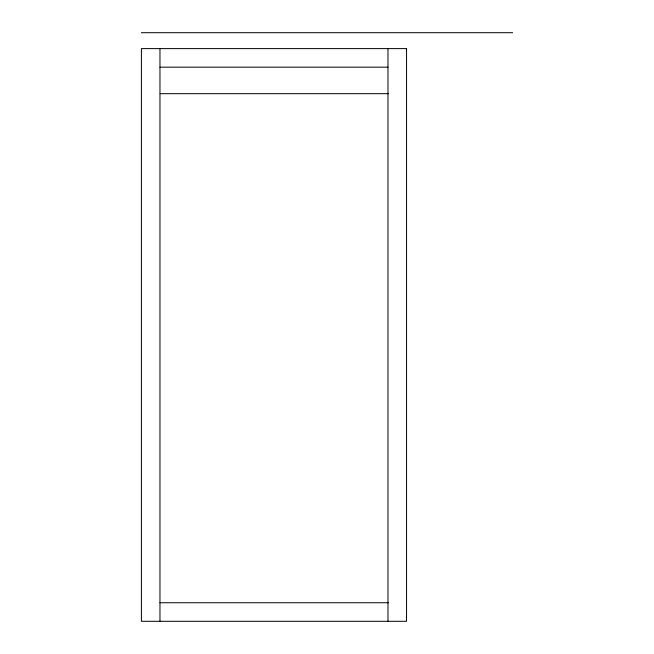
<?xml version="1.0" encoding="UTF-8"?>
<svg xmlns="http://www.w3.org/2000/svg" width="654" height="654" viewBox="0 0 654 654"><rect width="100%" height="100%" fill="white"/><g stroke="black" fill="none" stroke-linecap="round" stroke-linejoin="round"><path stroke-width="0.98" d="M141.403 32.7L512.597 32.7M159.968 67.166L387.977 67.166M160.255 93.677L388.312 93.677M159.968 602.743L388.312 602.743M387.977 48.609L387.977 621.3M159.968 48.609L159.968 621.3M406.543 48.609L141.403 48.609L141.403 621.3L406.543 621.3L406.543 48.609"/></g></svg>
